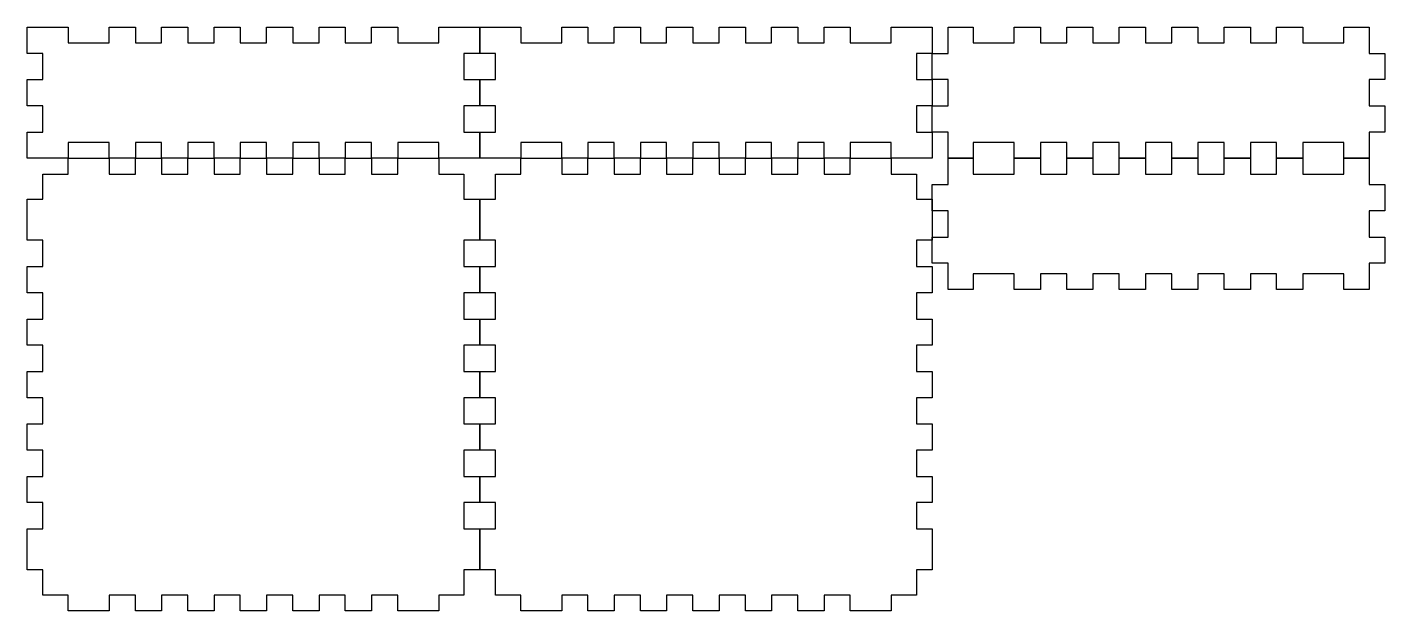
# Model space of a CAD drawing. Extents: x 162 to 680, y -221 to 2.
import ezdxf

# ---------------------------------------------------------------- set-up
doc = ezdxf.new("R2010")
doc.units = 0
doc.layers.add('Layer_1', color=7, linetype='CONTINUOUS')

msp = doc.modelspace()

# ---------------------------------------------------------------- linework, layer by layer
at = {"layer": 'Layer_1', "color": 7}
for points in [[(203.414105, -4.413407), (213.414113, -4.413407), (213.414113, 1.586598), (223.414122, 1.586598), (223.414122, -4.413407), (233.41413, -4.413407), (233.41413, 1.586598), (243.414138, 1.586598), (243.414138, -4.413407), (253.414146, -4.413407), (253.414146, 1.586598), (263.414154, 1.586598), (263.414154, -4.413407), (273.414163, -4.413407), (273.414163, 1.586598), (283.414171, 1.586598), (283.414171, -4.413407), (293.414179, -4.413407), (293.414179, 1.586598), (303.414187, 1.586598), (303.414187, -4.413407), (319.0392, -4.413407), (319.0392, 1.586598), (334.664211, 1.586598), (334.664211, -8.41341), (328.664206, -8.41341), (328.664206, -18.413418), (334.664211, -18.413418), (334.664211, -28.413426), (328.664206, -28.413426), (328.664206, -38.413435), (334.664211, -38.413435), (334.664211, -48.413443), (319.0392, -48.413443), (319.0392, -42.413438), (303.414187, -42.413438), (303.414187, -48.413443), (293.414179, -48.413443), (293.414179, -42.413438), (283.414171, -42.413438), (283.414171, -48.413443), (273.414163, -48.413443), (273.414163, -42.413438), (263.414154, -42.413438), (263.414154, -48.413443), (253.414146, -48.413443), (253.414146, -42.413438), (243.414138, -42.413438), (243.414138, -48.413443), (233.41413, -48.413443), (233.41413, -42.413438), (223.414122, -42.413438), (223.414122, -48.413443), (213.414113, -48.413443), (213.414113, -42.413438), (203.414105, -42.413438), (203.414105, -48.413443), (193.414097, -48.413443), (193.414097, -42.413438), (177.789083, -42.413438), (177.789083, -48.413443), (162.16407, -48.413443), (162.16407, -38.413435), (168.164075, -38.413435), (168.164075, -28.413426), (162.16407, -28.413426), (162.16407, -18.413418), (168.164075, -18.413418), (168.164075, -8.41341), (162.16407, -8.41341), (162.16407, 1.586598), (177.789083, 1.586598), (177.789083, -4.413407), (193.414097, -4.413407), (193.414097, 1.586598), (203.414105, 1.586598), (203.414105, -4.413407)], [(375.914254, -4.413407), (385.914262, -4.413407), (385.914262, 1.586598), (395.91427, 1.586598), (395.91427, -4.413407), (405.914279, -4.413407), (405.914279, 1.586598), (415.914287, 1.586598), (415.914287, -4.413407), (425.914295, -4.413407), (425.914295, 1.586598), (435.914303, 1.586598), (435.914303, -4.413407), (445.914312, -4.413407), (445.914312, 1.586598), (455.91432, 1.586598), (455.91432, -4.413407), (465.914328, -4.413407), (465.914328, 1.586598), (475.914336, 1.586598), (475.914336, -4.413407), (491.539349, -4.413407), (491.539349, 1.586598), (507.16436, 1.586598), (507.16436, -8.41341), (501.164355, -8.41341), (501.164355, -18.413418), (507.16436, -18.413418), (507.16436, -28.413426), (501.164355, -28.413426), (501.164355, -38.413435), (507.16436, -38.413435), (507.16436, -48.413443), (491.539349, -48.413443), (491.539349, -42.413438), (475.914336, -42.413438), (475.914336, -48.413443), (465.914328, -48.413443), (465.914328, -42.413438), (455.91432, -42.413438), (455.91432, -48.413443), (445.914312, -48.413443), (445.914312, -42.413438), (435.914303, -42.413438), (435.914303, -48.413443), (425.914295, -48.413443), (425.914295, -42.413438), (415.914287, -42.413438), (415.914287, -48.413443), (405.914279, -48.413443), (405.914279, -42.413438), (395.91427, -42.413438), (395.91427, -48.413443), (385.914262, -48.413443), (385.914262, -42.413438), (375.914254, -42.413438), (375.914254, -48.413443), (365.914246, -48.413443), (365.914246, -42.413438), (350.289232, -42.413438), (350.289232, -48.413443), (334.664219, -48.413443), (334.664219, -38.413435), (340.664224, -38.413435), (340.664224, -28.413426), (334.664219, -28.413426), (334.664219, -18.413418), (340.664224, -18.413418), (340.664224, -8.41341), (334.664219, -8.41341), (334.664219, 1.586598), (350.289232, 1.586598), (350.289232, -4.413407), (365.914246, -4.413407), (365.914246, 1.586598), (375.914254, 1.586598), (375.914254, -4.413407)], [(548.414403, -4.413407), (558.414411, -4.413407), (558.414411, 1.586598), (568.414419, 1.586598), (568.414419, -4.413407), (578.414428, -4.413407), (578.414428, 1.586598), (588.414436, 1.586598), (588.414436, -4.413407), (598.414444, -4.413407), (598.414444, 1.586598), (608.414452, 1.586598), (608.414452, -4.413407), (618.41446, -4.413407), (618.41446, 1.586598), (628.414469, 1.586598), (628.414469, -4.413407), (638.414477, -4.413407), (638.414477, 1.586598), (648.414485, 1.586598), (648.414485, -4.413407), (664.039498, -4.413407), (664.039498, 1.586598), (673.664504, 1.586598), (673.664504, -8.41341), (679.664509, -8.41341), (679.664509, -18.413418), (673.664504, -18.413418), (673.664504, -28.413426), (679.664509, -28.413426), (679.664509, -38.413435), (673.664504, -38.413435), (673.664504, -48.413443), (664.039498, -48.413443), (664.039498, -42.413438), (648.414485, -42.413438), (648.414485, -48.413443), (638.414477, -48.413443), (638.414477, -42.413438), (628.414469, -42.413438), (628.414469, -48.413443), (618.41446, -48.413443), (618.41446, -42.413438), (608.414452, -42.413438), (608.414452, -48.413443), (598.414444, -48.413443), (598.414444, -42.413438), (588.414436, -42.413438), (588.414436, -48.413443), (578.414428, -48.413443), (578.414428, -42.413438), (568.414419, -42.413438), (568.414419, -48.413443), (558.414411, -48.413443), (558.414411, -42.413438), (548.414403, -42.413438), (548.414403, -48.413443), (538.414395, -48.413443), (538.414395, -42.413438), (522.789381, -42.413438), (522.789381, -48.413443), (513.164373, -48.413443), (513.164373, -38.413435), (507.164368, -38.413435), (507.164368, -28.413426), (513.164373, -28.413426), (513.164373, -18.413418), (507.164368, -18.413418), (507.164368, -8.41341), (513.164373, -8.41341), (513.164373, 1.586598), (522.789381, 1.586598), (522.789381, -4.413407), (538.414395, -4.413407), (538.414395, 1.586598), (548.414403, 1.586598), (548.414403, -4.413407)], [(203.414105, -48.413443), (213.414113, -48.413443), (213.414113, -54.413448), (223.414122, -54.413448), (223.414122, -48.413443), (233.41413, -48.413443), (233.41413, -54.413448), (243.414138, -54.413448), (243.414138, -48.413443), (253.414146, -48.413443), (253.414146, -54.413448), (263.414154, -54.413448), (263.414154, -48.413443), (273.414163, -48.413443), (273.414163, -54.413448), (283.414171, -54.413448), (283.414171, -48.413443), (293.414179, -48.413443), (293.414179, -54.413448), (303.414187, -54.413448), (303.414187, -48.413443), (319.0392, -48.413443), (319.0392, -54.413448), (328.664206, -54.413448), (328.664206, -64.038456), (334.664211, -64.038456), (334.664211, -79.663469), (328.664206, -79.663469), (328.664206, -89.663478), (334.664211, -89.663478), (334.664211, -99.663486), (328.664206, -99.663486), (328.664206, -109.663494), (334.664211, -109.663494), (334.664211, -119.663502), (328.664206, -119.663502), (328.664206, -129.66351), (334.664211, -129.66351), (334.664211, -139.663519), (328.664206, -139.663519), (328.664206, -149.663527), (334.664211, -149.663527), (334.664211, -159.663535), (328.664206, -159.663535), (328.664206, -169.663543), (334.664211, -169.663543), (334.664211, -179.663552), (328.664206, -179.663552), (328.664206, -189.66356), (334.664211, -189.66356), (334.664211, -205.288573), (328.664206, -205.288573), (328.664206, -214.913578), (319.0392, -214.913578), (319.0392, -220.913583), (303.414187, -220.913583), (303.414187, -214.913578), (293.414179, -214.913578), (293.414179, -220.913583), (283.414171, -220.913583), (283.414171, -214.913578), (273.414163, -214.913578), (273.414163, -220.913583), (263.414154, -220.913583), (263.414154, -214.913578), (253.414146, -214.913578), (253.414146, -220.913583), (243.414138, -220.913583), (243.414138, -214.913578), (233.41413, -214.913578), (233.41413, -220.913583), (223.414122, -220.913583), (223.414122, -214.913578), (213.414113, -214.913578), (213.414113, -220.913583), (203.414105, -220.913583), (203.414105, -214.913578), (193.414097, -214.913578), (193.414097, -220.913583), (177.789083, -220.913583), (177.789083, -214.913578), (168.164075, -214.913578), (168.164075, -205.288573), (162.16407, -205.288573), (162.16407, -189.66356), (168.164075, -189.66356), (168.164075, -179.663552), (162.16407, -179.663552), (162.16407, -169.663543), (168.164075, -169.663543), (168.164075, -159.663535), (162.16407, -159.663535), (162.16407, -149.663527), (168.164075, -149.663527), (168.164075, -139.663519), (162.16407, -139.663519), (162.16407, -129.66351), (168.164075, -129.66351), (168.164075, -119.663502), (162.16407, -119.663502), (162.16407, -109.663494), (168.164075, -109.663494), (168.164075, -99.663486), (162.16407, -99.663486), (162.16407, -89.663478), (168.164075, -89.663478), (168.164075, -79.663469), (162.16407, -79.663469), (162.16407, -64.038456), (168.164075, -64.038456), (168.164075, -54.413448), (177.789083, -54.413448), (177.789083, -48.413443), (193.414097, -48.413443), (193.414097, -54.413448), (203.414105, -54.413448), (203.414105, -48.413443)], [(375.914254, -48.413443), (385.914262, -48.413443), (385.914262, -54.413448), (395.91427, -54.413448), (395.91427, -48.413443), (405.914279, -48.413443), (405.914279, -54.413448), (415.914287, -54.413448), (415.914287, -48.413443), (425.914295, -48.413443), (425.914295, -54.413448), (435.914303, -54.413448), (435.914303, -48.413443), (445.914312, -48.413443), (445.914312, -54.413448), (455.91432, -54.413448), (455.91432, -48.413443), (465.914328, -48.413443), (465.914328, -54.413448), (475.914336, -54.413448), (475.914336, -48.413443), (491.539349, -48.413443), (491.539349, -54.413448), (501.164355, -54.413448), (501.164355, -64.038456), (507.16436, -64.038456), (507.16436, -79.663469), (501.164355, -79.663469), (501.164355, -89.663478), (507.16436, -89.663478), (507.16436, -99.663486), (501.164355, -99.663486), (501.164355, -109.663494), (507.16436, -109.663494), (507.16436, -119.663502), (501.164355, -119.663502), (501.164355, -129.66351), (507.16436, -129.66351), (507.16436, -139.663519), (501.164355, -139.663519), (501.164355, -149.663527), (507.16436, -149.663527), (507.16436, -159.663535), (501.164355, -159.663535), (501.164355, -169.663543), (507.16436, -169.663543), (507.16436, -179.663552), (501.164355, -179.663552), (501.164355, -189.66356), (507.16436, -189.66356), (507.16436, -205.288573), (501.164355, -205.288573), (501.164355, -214.913578), (491.539349, -214.913578), (491.539349, -220.913583), (475.914336, -220.913583), (475.914336, -214.913578), (465.914328, -214.913578), (465.914328, -220.913583), (455.91432, -220.913583), (455.91432, -214.913578), (445.914312, -214.913578), (445.914312, -220.913583), (435.914303, -220.913583), (435.914303, -214.913578), (425.914295, -214.913578), (425.914295, -220.913583), (415.914287, -220.913583), (415.914287, -214.913578), (405.914279, -214.913578), (405.914279, -220.913583), (395.91427, -220.913583), (395.91427, -214.913578), (385.914262, -214.913578), (385.914262, -220.913583), (375.914254, -220.913583), (375.914254, -214.913578), (365.914246, -214.913578), (365.914246, -220.913583), (350.289232, -220.913583), (350.289232, -214.913578), (340.664224, -214.913578), (340.664224, -205.288573), (334.664219, -205.288573), (334.664219, -189.66356), (340.664224, -189.66356), (340.664224, -179.663552), (334.664219, -179.663552), (334.664219, -169.663543), (340.664224, -169.663543), (340.664224, -159.663535), (334.664219, -159.663535), (334.664219, -149.663527), (340.664224, -149.663527), (340.664224, -139.663519), (334.664219, -139.663519), (334.664219, -129.66351), (340.664224, -129.66351), (340.664224, -119.663502), (334.664219, -119.663502), (334.664219, -109.663494), (340.664224, -109.663494), (340.664224, -99.663486), (334.664219, -99.663486), (334.664219, -89.663478), (340.664224, -89.663478), (340.664224, -79.663469), (334.664219, -79.663469), (334.664219, -64.038456), (340.664224, -64.038456), (340.664224, -54.413448), (350.289232, -54.413448), (350.289232, -48.413443), (365.914246, -48.413443), (365.914246, -54.413448), (375.914254, -54.413448), (375.914254, -48.413443)], [(548.414403, -54.413448), (558.414411, -54.413448), (558.414411, -48.413443), (568.414419, -48.413443), (568.414419, -54.413448), (578.414428, -54.413448), (578.414428, -48.413443), (588.414436, -48.413443), (588.414436, -54.413448), (598.414444, -54.413448), (598.414444, -48.413443), (608.414452, -48.413443), (608.414452, -54.413448), (618.41446, -54.413448), (618.41446, -48.413443), (628.414469, -48.413443), (628.414469, -54.413448), (638.414477, -54.413448), (638.414477, -48.413443), (648.414485, -48.413443), (648.414485, -54.413448), (664.039498, -54.413448), (664.039498, -48.413443), (673.664504, -48.413443), (673.664504, -58.413451), (679.664509, -58.413451), (679.664509, -68.413459), (673.664504, -68.413459), (673.664504, -78.413468), (679.664509, -78.413468), (679.664509, -88.413476), (673.664504, -88.413476), (673.664504, -98.413484), (664.039498, -98.413484), (664.039498, -92.413479), (648.414485, -92.413479), (648.414485, -98.413484), (638.414477, -98.413484), (638.414477, -92.413479), (628.414469, -92.413479), (628.414469, -98.413484), (618.41446, -98.413484), (618.41446, -92.413479), (608.414452, -92.413479), (608.414452, -98.413484), (598.414444, -98.413484), (598.414444, -92.413479), (588.414436, -92.413479), (588.414436, -98.413484), (578.414428, -98.413484), (578.414428, -92.413479), (568.414419, -92.413479), (568.414419, -98.413484), (558.414411, -98.413484), (558.414411, -92.413479), (548.414403, -92.413479), (548.414403, -98.413484), (538.414395, -98.413484), (538.414395, -92.413479), (522.789381, -92.413479), (522.789381, -98.413484), (513.164373, -98.413484), (513.164373, -88.413476), (507.164368, -88.413476), (507.164368, -78.413468), (513.164373, -78.413468), (513.164373, -68.413459), (507.164368, -68.413459), (507.164368, -58.413451), (513.164373, -58.413451), (513.164373, -48.413443), (522.789381, -48.413443), (522.789381, -54.413448), (538.414395, -54.413448), (538.414395, -48.413443), (548.414403, -48.413443), (548.414403, -54.413448)]]:
    msp.add_lwpolyline(points, close=True, dxfattribs=at)

doc.saveas('drawing.dxf')
